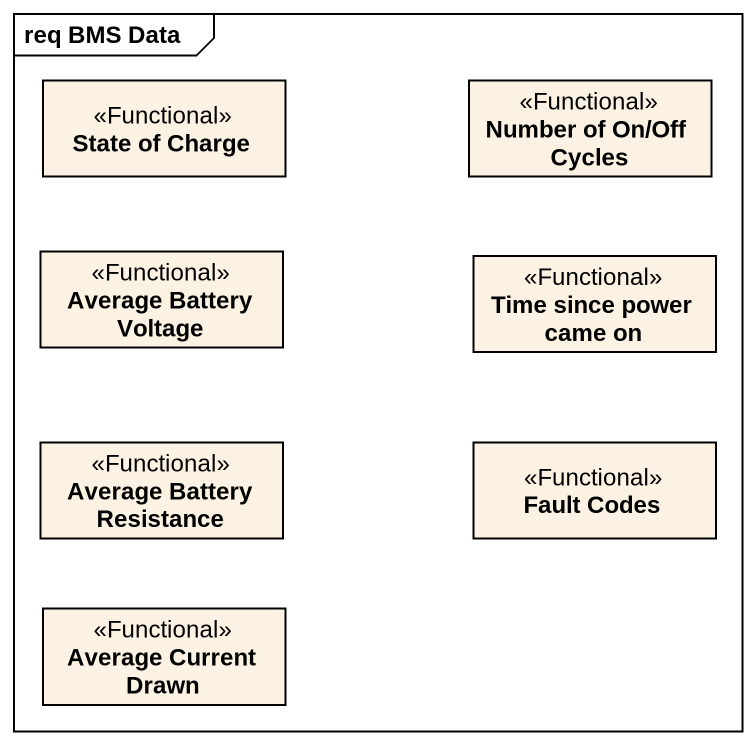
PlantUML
@startuml
mainframe req BMS Data
hide circle
hide empty members
class "State of Charge" as State_of_Charge <<Functional>>
class "Number of On/Off Cycles" as Number_of_On_Off_Cycles <<Functional>>
class "Average Battery Voltage" as Average_Battery_Voltage <<Functional>>
class "Time since power came on" as Time_since_power_came_on <<Functional>>
class "Average Battery Resistance" as Average_Battery_Resistance <<Functional>>
class "Fault Codes" as Fault_Codes <<Functional>>
class "Average Current Drawn" as Average_Current_Drawn <<Functional>>
@enduml
